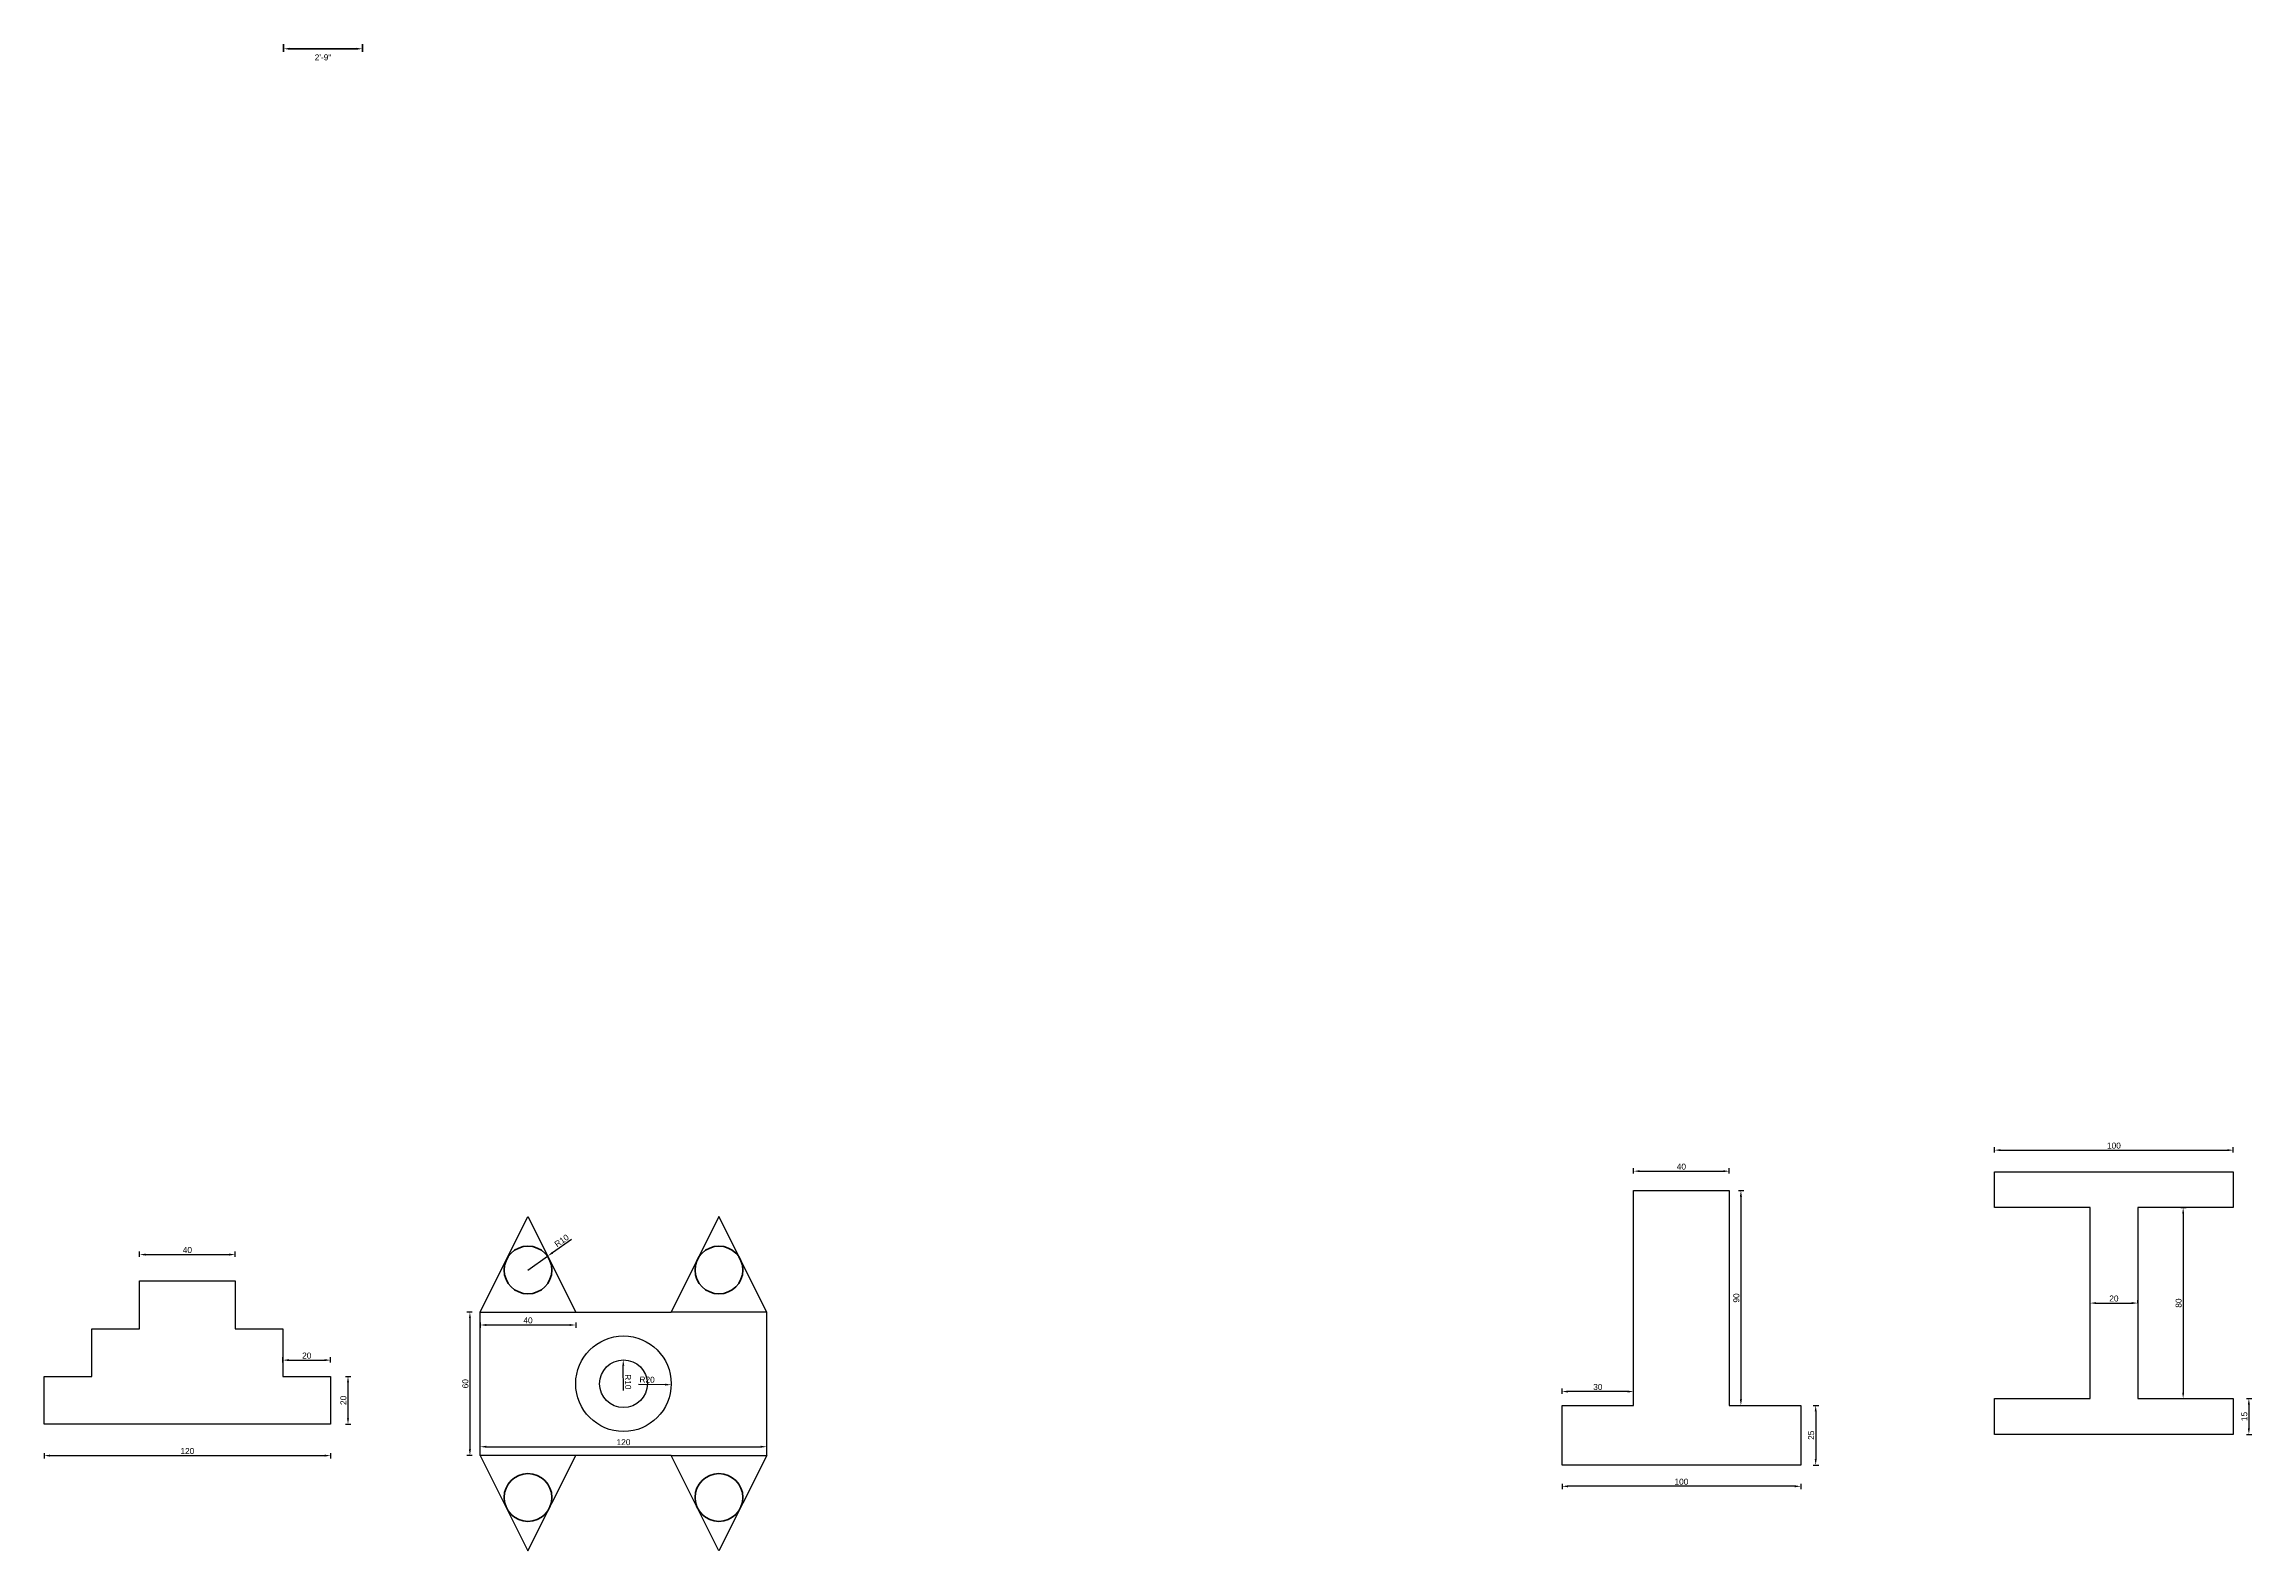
# Model space of a CAD drawing. Header units: inches. Extents: x 934 to 13503, y 40 to 6452.
# Drawn here: x 990 to 1915, y 763 to 1394 of the extents above; entities that cross this region are included whole.
import ezdxf

# ---------------------------------------------------------------- set-up
doc = ezdxf.new("R2010")
doc.units = ezdxf.units.IN
doc.styles.get("Standard").update_dxf_attribs({"font": 'arial.ttf'})
doc.dimstyles.new('ISO-25', dxfattribs={"dimtxt": 2.5, "dimasz": 2.5, "dimexe": 1.25, "dimexo": 0.275, "dimtad": 1, "dimdsep": 46, "dimtxsty": 'Standard', "dimcen": 2.5, "dimclrd": 256, "dimadec": 0, "dimazin": 0, "dimtfac": 1, "dimtmove": 0, "dimatfit": 3, "dimfxl": 1, "dimfxlon": 1, "dimarcsym": 0})

# ---------------------------------------------------------------- blocks, each defined once
blk = doc.blocks.new('*D1')
at = {"color": 0, "lineweight": -2, "transparency": 16777216}
for p, q in [((1655.86, 921.29), (1655.86, 923.54)), ((1695.86, 921.29), (1695.86, 923.54))]:
    blk.add_line(p, q, dxfattribs=at)
at = {"lineweight": -2, "transparency": 16777216}
blk.add_line((1658.36, 922.29), (1693.36, 922.29), dxfattribs=at)
at = {"lineweight": 80, "transparency": 16777216}
for points in [[(1658.36, 922.7), (1658.36, 921.87), (1655.86, 922.29)], [(1693.36, 922.7), (1693.36, 921.87), (1695.86, 922.29)]]:
    blk.add_solid(points, dxfattribs=at)
at = {"layer": 'Defpoints', "color": 0, "lineweight": 80, "transparency": 16777216}
for p in [(1695.86, 922.29), (1655.86, 914.17), (1695.86, 914.17)]:
    blk.add_point(p, dxfattribs=at)
at = {"color": 0, "transparency": 16777216, "insert": (1675.86, 924.19), "char_height": 2.5, "attachment_point": 5}
blk.add_mtext('40', dxfattribs=at)
blk = doc.blocks.new('*D2')
at = {"color": 0, "lineweight": -2, "transparency": 16777216}
for p, q in [((1699.79, 914.17), (1702.04, 914.17)), ((1699.79, 824.17), (1702.04, 824.17))]:
    blk.add_line(p, q, dxfattribs=at)
at = {"lineweight": -2, "transparency": 16777216}
blk.add_line((1700.79, 911.67), (1700.79, 826.67), dxfattribs=at)
at = {"lineweight": 80, "transparency": 16777216}
for points in [[(1700.38, 911.67), (1701.21, 911.67), (1700.79, 914.17)], [(1700.38, 826.67), (1701.21, 826.67), (1700.79, 824.17)]]:
    blk.add_solid(points, dxfattribs=at)
at = {"layer": 'Defpoints', "color": 0, "lineweight": 80, "transparency": 16777216}
for p in [(1695.86, 914.17), (1695.86, 824.17), (1700.79, 824.17)]:
    blk.add_point(p, dxfattribs=at)
at = {"color": 0, "transparency": 16777216, "insert": (1698.89, 869.17), "char_height": 2.5, "attachment_point": 5, "rotation": 90}
blk.add_mtext('90', dxfattribs=at)
blk = doc.blocks.new('*D3')
at = {"color": 0, "lineweight": -2, "transparency": 16777216}
for p, q in [((1731.12, 824.17), (1733.37, 824.17)), ((1731.12, 799.17), (1733.37, 799.17))]:
    blk.add_line(p, q, dxfattribs=at)
at = {"lineweight": -2, "transparency": 16777216}
blk.add_line((1732.12, 821.67), (1732.12, 801.67), dxfattribs=at)
at = {"lineweight": 80, "transparency": 16777216}
for points in [[(1731.71, 821.67), (1732.54, 821.67), (1732.12, 824.17)], [(1731.71, 801.67), (1732.54, 801.67), (1732.12, 799.17)]]:
    blk.add_solid(points, dxfattribs=at)
at = {"layer": 'Defpoints', "color": 0, "lineweight": 80, "transparency": 16777216}
for p in [(1725.86, 824.17), (1725.86, 799.17), (1732.12, 799.17)]:
    blk.add_point(p, dxfattribs=at)
at = {"color": 0, "transparency": 16777216, "insert": (1730.22, 811.67), "char_height": 2.5, "attachment_point": 5, "rotation": 90}
blk.add_mtext('25', dxfattribs=at)
blk = doc.blocks.new('*D4')
at = {"color": 0, "lineweight": -2, "transparency": 16777216}
for p, q in [((1625.86, 791.29), (1625.86, 789.04)), ((1725.86, 791.29), (1725.86, 789.04))]:
    blk.add_line(p, q, dxfattribs=at)
at = {"lineweight": -2, "transparency": 16777216}
blk.add_line((1723.36, 790.29), (1628.36, 790.29), dxfattribs=at)
at = {"lineweight": 80, "transparency": 16777216}
for points in [[(1628.36, 790.7), (1628.36, 789.87), (1625.86, 790.29)], [(1723.36, 790.7), (1723.36, 789.87), (1725.86, 790.29)]]:
    blk.add_solid(points, dxfattribs=at)
at = {"layer": 'Defpoints', "color": 0, "lineweight": 80, "transparency": 16777216}
for p in [(1625.86, 799.17), (1725.86, 799.17), (1625.86, 790.29)]:
    blk.add_point(p, dxfattribs=at)
at = {"color": 0, "transparency": 16777216, "insert": (1675.86, 792.19), "char_height": 2.5, "attachment_point": 5}
blk.add_mtext('100', dxfattribs=at)
blk = doc.blocks.new('*D5')
at = {"color": 0, "lineweight": -2, "transparency": 16777216}
for p, q in [((1625.86, 828.98), (1625.86, 831.23)), ((1655.86, 828.98), (1655.86, 831.23))]:
    blk.add_line(p, q, dxfattribs=at)
at = {"lineweight": -2, "transparency": 16777216}
blk.add_line((1653.36, 829.98), (1628.36, 829.98), dxfattribs=at)
at = {"lineweight": 80, "transparency": 16777216}
for points in [[(1628.36, 830.4), (1628.36, 829.57), (1625.86, 829.98)], [(1653.36, 830.4), (1653.36, 829.57), (1655.86, 829.98)]]:
    blk.add_solid(points, dxfattribs=at)
at = {"layer": 'Defpoints', "color": 0, "lineweight": 80, "transparency": 16777216}
for p in [(1625.86, 829.98), (1625.86, 824.17), (1655.86, 824.17)]:
    blk.add_point(p, dxfattribs=at)
at = {"color": 0, "transparency": 16777216, "insert": (1640.86, 831.88), "char_height": 2.5, "attachment_point": 5}
blk.add_mtext('30', dxfattribs=at)
blk = doc.blocks.new('*D6')
at = {"color": 0, "lineweight": -2, "transparency": 16777216}
for p, q in [((1807.04, 930.1), (1807.04, 932.35)), ((1907.04, 930.1), (1907.04, 932.35))]:
    blk.add_line(p, q, dxfattribs=at)
at = {"lineweight": -2, "transparency": 16777216}
blk.add_line((1809.54, 931.1), (1904.54, 931.1), dxfattribs=at)
at = {"lineweight": 80, "transparency": 16777216}
for points in [[(1809.54, 931.51), (1809.54, 930.68), (1807.04, 931.1)], [(1904.54, 931.51), (1904.54, 930.68), (1907.04, 931.1)]]:
    blk.add_solid(points, dxfattribs=at)
at = {"layer": 'Defpoints', "color": 0, "lineweight": 80, "transparency": 16777216}
for p in [(1907.04, 931.1), (1807.04, 922.04), (1907.04, 922.04)]:
    blk.add_point(p, dxfattribs=at)
at = {"color": 0, "transparency": 16777216, "insert": (1857.04, 933), "char_height": 2.5, "attachment_point": 5}
blk.add_mtext('100', dxfattribs=at)
blk = doc.blocks.new('*D7')
at = {"color": 0, "lineweight": -2, "transparency": 16777216}
for p, q in [((1885.04, 907.04), (1887.29, 907.04)), ((1885.04, 827.04), (1887.29, 827.04))]:
    blk.add_line(p, q, dxfattribs=at)
at = {"lineweight": -2, "transparency": 16777216}
blk.add_line((1886.04, 904.54), (1886.04, 829.54), dxfattribs=at)
at = {"lineweight": 80, "transparency": 16777216}
for points in [[(1885.63, 904.54), (1886.46, 904.54), (1886.04, 907.04)], [(1885.63, 829.54), (1886.46, 829.54), (1886.04, 827.04)]]:
    blk.add_solid(points, dxfattribs=at)
at = {"layer": 'Defpoints', "color": 0, "lineweight": 80, "transparency": 16777216}
for p in [(1867.04, 907.04), (1867.04, 827.04), (1886.04, 827.04)]:
    blk.add_point(p, dxfattribs=at)
at = {"color": 0, "transparency": 16777216, "insert": (1884.14, 867.04), "char_height": 2.5, "attachment_point": 5, "rotation": 90}
blk.add_mtext('80', dxfattribs=at)
blk = doc.blocks.new('*D8')
at = {"color": 0, "lineweight": -2, "transparency": 16777216}
for p, q in [((1912.57, 827.04), (1914.82, 827.04)), ((1912.57, 812.04), (1914.82, 812.04))]:
    blk.add_line(p, q, dxfattribs=at)
at = {"lineweight": -2, "transparency": 16777216}
blk.add_line((1913.57, 824.54), (1913.57, 814.54), dxfattribs=at)
at = {"lineweight": 80, "transparency": 16777216}
for points in [[(1913.15, 824.54), (1913.98, 824.54), (1913.57, 827.04)], [(1913.15, 814.54), (1913.98, 814.54), (1913.57, 812.04)]]:
    blk.add_solid(points, dxfattribs=at)
at = {"layer": 'Defpoints', "color": 0, "lineweight": 80, "transparency": 16777216}
for p in [(1907.04, 827.04), (1907.04, 812.04), (1913.57, 812.04)]:
    blk.add_point(p, dxfattribs=at)
at = {"color": 0, "transparency": 16777216, "insert": (1911.66, 819.54), "char_height": 2.5, "attachment_point": 5, "rotation": 90}
blk.add_mtext('15', dxfattribs=at)
blk = doc.blocks.new('*D9')
at = {"color": 0, "lineweight": -2, "transparency": 16777216}
for p, q in [((1847.04, 867.04), (1847.04, 868.29)), ((1867.04, 867.04), (1867.04, 868.29))]:
    blk.add_line(p, q, dxfattribs=at)
at = {"lineweight": -2, "transparency": 16777216}
blk.add_line((1849.54, 867.04), (1864.54, 867.04), dxfattribs=at)
at = {"lineweight": 80, "transparency": 16777216}
for points in [[(1849.54, 867.45), (1849.54, 866.62), (1847.04, 867.04)], [(1864.54, 867.45), (1864.54, 866.62), (1867.04, 867.04)]]:
    blk.add_solid(points, dxfattribs=at)
at = {"layer": 'Defpoints', "color": 0, "lineweight": 80, "transparency": 16777216}
for p in [(1847.04, 867.04), (1867.04, 867.04), (1867.04, 867.04)]:
    blk.add_point(p, dxfattribs=at)
at = {"color": 0, "transparency": 16777216, "insert": (1857.04, 868.94), "char_height": 2.5, "attachment_point": 5}
blk.add_mtext('20', dxfattribs=at)
blk = doc.blocks.new('*D27')
at = {"color": 0, "lineweight": -2, "transparency": 16777216}
for p, q in [((1030.04, 886.35), (1030.04, 888.6)), ((1070.04, 886.35), (1070.04, 888.6))]:
    blk.add_line(p, q, dxfattribs=at)
at = {"lineweight": -2, "transparency": 16777216}
blk.add_line((1032.54, 887.35), (1067.54, 887.35), dxfattribs=at)
at = {"lineweight": 80, "transparency": 16777216}
for points in [[(1032.54, 887.76), (1032.54, 886.93), (1030.04, 887.35)], [(1067.54, 887.76), (1067.54, 886.93), (1070.04, 887.35)]]:
    blk.add_solid(points, dxfattribs=at)
at = {"layer": 'Defpoints', "color": 0, "lineweight": 80, "transparency": 16777216}
for p in [(1070.04, 887.35), (1030.04, 876.3), (1070.04, 876.3)]:
    blk.add_point(p, dxfattribs=at)
at = {"color": 0, "transparency": 16777216, "insert": (1050.04, 889.25), "char_height": 2.5, "attachment_point": 5}
blk.add_mtext('40', dxfattribs=at)
blk = doc.blocks.new('*D28')
at = {"color": 0, "lineweight": -2, "transparency": 16777216}
for p, q in [((990.04, 804.15), (990.04, 801.9)), ((1110.04, 804.15), (1110.04, 801.9))]:
    blk.add_line(p, q, dxfattribs=at)
at = {"lineweight": -2, "transparency": 16777216}
blk.add_line((992.54, 803.15), (1107.54, 803.15), dxfattribs=at)
at = {"lineweight": 80, "transparency": 16777216}
for points in [[(992.54, 803.56), (992.54, 802.73), (990.04, 803.15)], [(1107.54, 803.56), (1107.54, 802.73), (1110.04, 803.15)]]:
    blk.add_solid(points, dxfattribs=at)
at = {"layer": 'Defpoints', "color": 0, "lineweight": 80, "transparency": 16777216}
for p in [(990.04, 816.3), (1110.04, 816.3), (1110.04, 803.15)]:
    blk.add_point(p, dxfattribs=at)
at = {"color": 0, "transparency": 16777216, "insert": (1050.04, 805.05), "char_height": 2.5, "attachment_point": 5}
blk.add_mtext('120', dxfattribs=at)
blk = doc.blocks.new('*D29')
at = {"color": 0, "lineweight": -2, "transparency": 16777216}
for p, q in [((1090.04, 842.14), (1090.04, 844.39)), ((1110.04, 842.14), (1110.04, 844.39))]:
    blk.add_line(p, q, dxfattribs=at)
at = {"lineweight": -2, "transparency": 16777216}
blk.add_line((1092.54, 843.14), (1107.54, 843.14), dxfattribs=at)
at = {"lineweight": 80, "transparency": 16777216}
for points in [[(1092.54, 843.56), (1092.54, 842.73), (1090.04, 843.14)], [(1107.54, 843.56), (1107.54, 842.73), (1110.04, 843.14)]]:
    blk.add_solid(points, dxfattribs=at)
at = {"layer": 'Defpoints', "color": 0, "lineweight": 80, "transparency": 16777216}
for p in [(1110.04, 843.14), (1090.04, 836.3), (1110.04, 836.3)]:
    blk.add_point(p, dxfattribs=at)
at = {"color": 0, "transparency": 16777216, "insert": (1100.04, 845.04), "char_height": 2.5, "attachment_point": 5}
blk.add_mtext('20', dxfattribs=at)
blk = doc.blocks.new('*D30')
at = {"lineweight": -2, "transparency": 16777216}
blk.add_line((1232.75, 830.42), (1232.64, 840.76), dxfattribs=at)
at = {"lineweight": 80, "transparency": 16777216}
blk.add_solid([(1233.06, 840.76), (1232.22, 840.75), (1232.61, 843.25)], dxfattribs=at)
at = {"layer": 'Defpoints', "color": 0, "lineweight": 80, "transparency": 16777216}
for p in [(1232.61, 843.25), (1232.72, 833.26)]:
    blk.add_point(p, dxfattribs=at)
at = {"color": 0, "transparency": 16777216, "insert": (1234.61, 834.05), "char_height": 2.5, "attachment_point": 5, "rotation": 270.60752}
blk.add_mtext('R10', dxfattribs=at)
blk = doc.blocks.new('*D31')
at = {"lineweight": -2, "transparency": 16777216}
blk.add_line((1238.97, 833.12), (1250.22, 832.89), dxfattribs=at)
at = {"lineweight": 80, "transparency": 16777216}
blk.add_solid([(1250.22, 833.3), (1250.21, 832.47), (1252.72, 832.83)], dxfattribs=at)
at = {"layer": 'Defpoints', "color": 0, "lineweight": 80, "transparency": 16777216}
for p in [(1232.72, 833.26), (1252.72, 832.83)]:
    blk.add_point(p, dxfattribs=at)
at = {"color": 0, "transparency": 16777216, "insert": (1242.61, 834.95), "char_height": 2.5, "attachment_point": 5, "rotation": 358.79213}
blk.add_mtext('R20', dxfattribs=at)
blk = doc.blocks.new('*D32')
at = {"color": 0, "lineweight": -2, "transparency": 16777216}
for p, q in [((1169.39, 863.26), (1167.14, 863.26)), ((1169.39, 803.26), (1167.14, 803.26))]:
    blk.add_line(p, q, dxfattribs=at)
at = {"lineweight": -2, "transparency": 16777216}
blk.add_line((1168.39, 860.76), (1168.39, 805.76), dxfattribs=at)
at = {"lineweight": 80, "transparency": 16777216}
for points in [[(1167.97, 860.76), (1168.81, 860.76), (1168.39, 863.26)], [(1167.97, 805.76), (1168.81, 805.76), (1168.39, 803.26)]]:
    blk.add_solid(points, dxfattribs=at)
at = {"layer": 'Defpoints', "color": 0, "lineweight": 80, "transparency": 16777216}
for p in [(1172.72, 863.26), (1168.39, 803.26), (1172.72, 803.26)]:
    blk.add_point(p, dxfattribs=at)
at = {"color": 0, "transparency": 16777216, "insert": (1166.49, 833.26), "char_height": 2.5, "attachment_point": 5, "rotation": 90}
blk.add_mtext('60', dxfattribs=at)
blk = doc.blocks.new('*D33')
at = {"color": 0, "lineweight": -2, "transparency": 16777216}
for p, q in [((1172.72, 858.86), (1172.72, 856.61)), ((1212.72, 858.86), (1212.72, 856.61))]:
    blk.add_line(p, q, dxfattribs=at)
at = {"lineweight": -2, "transparency": 16777216}
blk.add_line((1175.22, 857.86), (1210.22, 857.86), dxfattribs=at)
at = {"lineweight": 80, "transparency": 16777216}
for points in [[(1175.22, 858.28), (1175.22, 857.45), (1172.72, 857.86)], [(1210.22, 858.28), (1210.22, 857.45), (1212.72, 857.86)]]:
    blk.add_solid(points, dxfattribs=at)
at = {"layer": 'Defpoints', "color": 0, "lineweight": 80, "transparency": 16777216}
for p in [(1172.72, 863.26), (1212.72, 863.26), (1212.72, 857.86)]:
    blk.add_point(p, dxfattribs=at)
at = {"color": 0, "transparency": 16777216, "insert": (1192.72, 859.76), "char_height": 2.5, "attachment_point": 5}
blk.add_mtext('40', dxfattribs=at)
blk = doc.blocks.new('*D34')
at = {"color": 0, "lineweight": -2, "transparency": 16777216}
for p, q in [((1172.72, 805.86), (1172.72, 808.11)), ((1292.72, 805.86), (1292.72, 808.11))]:
    blk.add_line(p, q, dxfattribs=at)
at = {"lineweight": -2, "transparency": 16777216}
blk.add_line((1175.22, 806.86), (1290.22, 806.86), dxfattribs=at)
at = {"lineweight": 80, "transparency": 16777216}
for points in [[(1175.22, 807.28), (1175.22, 806.45), (1172.72, 806.86)], [(1290.22, 807.28), (1290.22, 806.45), (1292.72, 806.86)]]:
    blk.add_solid(points, dxfattribs=at)
at = {"layer": 'Defpoints', "color": 0, "lineweight": 80, "transparency": 16777216}
for p in [(1292.72, 806.86), (1172.72, 803.26), (1292.72, 803.26)]:
    blk.add_point(p, dxfattribs=at)
at = {"color": 0, "transparency": 16777216, "insert": (1232.72, 808.76), "char_height": 2.5, "attachment_point": 5}
blk.add_mtext('120', dxfattribs=at)
blk = doc.blocks.new('*D173')
at = {"lineweight": -2, "transparency": 16777216}
for p, q in [((1210.88, 893.7), (1202.94, 888.1)), ((1192.72, 880.89), (1200.89, 886.66))]:
    blk.add_line(p, q, dxfattribs=at)
at = {"lineweight": 80, "transparency": 16777216}
blk.add_solid([(1202.7, 888.44), (1203.18, 887.76), (1200.89, 886.66)], dxfattribs=at)
at = {"layer": 'Defpoints', "color": 0, "lineweight": 80, "transparency": 16777216}
for p in [(1192.72, 880.89), (1200.89, 886.66)]:
    blk.add_point(p, dxfattribs=at)
at = {"color": 0, "lineweight": 80, "transparency": 16777216, "insert": (1206.83, 893.17), "char_height": 2.5, "attachment_point": 5, "rotation": 35.18602}
blk.add_mtext('R10', dxfattribs=at)
blk = doc.blocks.new('*D174')
at = {"color": 0, "lineweight": -2, "transparency": 16777216}
for p, q in [((1116.32, 836.3), (1118.57, 836.3)), ((1116.32, 816.3), (1118.57, 816.3))]:
    blk.add_line(p, q, dxfattribs=at)
at = {"lineweight": -2, "transparency": 16777216}
blk.add_line((1117.32, 833.8), (1117.32, 818.8), dxfattribs=at)
at = {"lineweight": 80, "transparency": 16777216}
for points in [[(1116.9, 833.8), (1117.74, 833.8), (1117.32, 836.3)], [(1116.9, 818.8), (1117.74, 818.8), (1117.32, 816.3)]]:
    blk.add_solid(points, dxfattribs=at)
at = {"layer": 'Defpoints', "color": 0, "lineweight": 80, "transparency": 16777216}
for p in [(1110.04, 836.3), (1110.04, 816.3), (1117.32, 816.3)]:
    blk.add_point(p, dxfattribs=at)
at = {"color": 0, "lineweight": 80, "transparency": 16777216, "insert": (1115.42, 826.3), "char_height": 2.5, "attachment_point": 5, "rotation": 90}
blk.add_mtext('20', dxfattribs=at)

msp = doc.modelspace()

# ---------------------------------------------------------------- linework, layer by layer
at = {"lineweight": 40}
for p, q in [((1090.361, 1394.375), (1090.361, 1391.185)), ((1092.861, 1392.435), (1120.861, 1392.435)), ((1123.361, 1394.375), (1123.361, 1391.185))]:
    msp.add_line(p, q, dxfattribs=at)
for p, q in [((1807.037, 922.036), (1907.037, 922.036)), ((1807.037, 907.036), (1807.037, 922.036)), ((1907.037, 922.036), (1907.037, 907.036)), ((1655.859, 914.168), (1695.859, 914.168)), ((1655.859, 824.168), (1655.859, 914.168)), ((1695.859, 914.168), (1695.859, 824.168)), ((1847.037, 907.036), (1807.037, 907.036)), ((1847.037, 827.036), (1847.037, 907.036)), ((1907.037, 907.036), (1867.037, 907.036)), ((1867.037, 907.036), (1867.037, 827.036)), ((1172.72, 863.255), (1192.72, 903.255)), ((1192.72, 903.255), (1212.72, 863.255)), ((1272.72, 903.255), (1252.72, 863.255)), ((1292.72, 863.255), (1272.72, 903.255)), ((1030.045, 876.295), (1070.045, 876.295)), ((1030.045, 856.295), (1030.045, 876.295)), ((1070.045, 876.295), (1070.045, 856.295)), ((1172.72, 803.255), (1172.72, 863.255)), ((1212.72, 863.255), (1252.72, 863.255)), ((1292.72, 863.255), (1252.72, 863.255)), ((1292.72, 803.255), (1292.72, 863.255)), ((1010.045, 836.295), (1010.045, 856.295)), ((1010.045, 856.295), (1030.045, 856.295)), ((1070.045, 856.295), (1090.045, 856.295)), ((1090.045, 856.295), (1090.045, 836.295)), ((990.045, 816.295), (990.045, 836.295)), ((990.045, 836.295), (1010.045, 836.295)), ((1090.045, 836.295), (1110.045, 836.295)), ((1110.045, 836.295), (1110.045, 816.295)), ((1625.859, 799.168), (1625.859, 824.168)), ((1625.859, 824.168), (1655.859, 824.168)), ((1695.859, 824.168), (1725.859, 824.168)), ((1725.859, 824.168), (1725.859, 799.168)), ((1807.037, 812.036), (1807.037, 827.036)), ((1807.037, 827.036), (1847.037, 827.036)), ((1867.037, 827.036), (1907.037, 827.036)), ((1907.037, 827.036), (1907.037, 812.036)), ((1110.045, 816.295), (990.045, 816.295)), ((1907.037, 812.036), (1807.037, 812.036)), ((1212.72, 803.255), (1172.72, 803.255)), ((1172.72, 803.255), (1192.72, 763.255)), ((1192.72, 763.255), (1212.72, 803.255)), ((1252.72, 803.255), (1212.72, 803.255)), ((1252.72, 803.255), (1292.72, 803.255)), ((1272.72, 763.255), (1252.72, 803.255)), ((1292.72, 803.255), (1272.72, 763.255)), ((1725.859, 799.168), (1625.859, 799.168))]:
    msp.add_line(p, q)
msp.add_lwpolyline([(1172.72, 863.255), (1192.72, 863.255), (1212.72, 863.255)])
at = {"lineweight": 80}
for centre in [(1192.72, 880.895), (1272.72, 880.895), (1192.72, 785.616), (1272.72, 785.616)]:
    msp.add_circle(centre, 10, dxfattribs=at)
for radius in [20, 10]:
    msp.add_circle((1232.72, 833.255), radius)
at = {"lineweight": 40}
for points in [[(1092.861, 1392.852), (1092.861, 1392.019), (1090.361, 1392.435)], [(1120.861, 1392.852), (1120.861, 1392.019), (1123.361, 1392.435)]]:
    msp.add_solid(points, dxfattribs=at)

# ---------------------------------------------------------------- texts
at = {"lineweight": 40, "insert": (1106.861, 1388.817), "char_height": 2.5, "attachment_point": 5}
msp.add_mtext('2\'-9"', dxfattribs=at)

# ---------------------------------------------------------------- dimensions: what is measured, and where the dimension line sits
for base, p1, p2, picture, middle in [((1907.037, 931.095), (1807.037, 922.036), (1907.037, 922.036), '*D6', (1857.037, 932.996)), ((1695.859, 922.288), (1655.859, 914.168), (1695.859, 914.168), '*D1', (1675.859, 924.189)), ((1070.045, 887.346), (1030.045, 876.295), (1070.045, 876.295), '*D27', (1050.045, 889.248)), ((1867.037, 867.036), (1847.037, 867.036), (1867.037, 867.036), '*D9', (1857.037, 868.938)), ((1212.72, 857.862), (1172.72, 863.255), (1212.72, 863.255), '*D33', (1192.72, 859.764)), ((1110.045, 843.142), (1090.045, 836.295), (1110.045, 836.295), '*D29', (1100.045, 845.044)), ((1625.859, 829.983), (1655.859, 824.168), (1625.859, 824.168), '*D5', (1640.859, 831.885)), ((1110.045, 803.148), (990.045, 816.295), (1110.045, 816.295), '*D28', (1050.045, 805.05)), ((1292.72, 806.862), (1172.72, 803.255), (1292.72, 803.255), '*D34', (1232.72, 808.764)), ((1625.859, 790.285), (1725.859, 799.168), (1625.859, 799.168), '*D4', (1675.859, 792.186))]:
    dim = msp.add_linear_dim(base=base, p1=p1, p2=p2, dimstyle='ISO-25')
    dim.commit()
    dim.dimension.update_dxf_attribs({"geometry": picture, "text_midpoint": middle})
for base, p1, p2, picture, middle in [((1700.793, 824.168), (1695.859, 914.168), (1695.859, 824.168), '*D2', (1698.892, 869.168)), ((1886.043, 827.036), (1867.037, 907.036), (1867.037, 827.036), '*D7', (1884.141, 867.036)), ((1168.39, 803.255), (1172.72, 863.255), (1172.72, 803.255), '*D32', (1166.489, 833.255)), ((1732.125, 799.168), (1725.859, 824.168), (1725.859, 799.168), '*D3', (1730.224, 811.668)), ((1913.565, 812.036), (1907.037, 827.036), (1907.037, 812.036), '*D8', (1911.664, 819.536))]:
    dim = msp.add_linear_dim(base=base, p1=p1, p2=p2, angle=90, dimstyle='ISO-25')
    dim.commit()
    dim.dimension.update_dxf_attribs({"geometry": picture, "text_midpoint": middle})
at = {"lineweight": 80}
dim = msp.add_radius_dim(center=(1192.72, 880.895), mpoint=(1200.893, 886.657), dimstyle='ISO-25', dxfattribs=at)
dim.commit()
dim.dimension.update_dxf_attribs({"geometry": '*D173', "text_midpoint": (1206.832, 893.171)})
for mpoint, picture, middle in [((1232.614, 843.255), '*D30', (1232.712, 834.026)), ((1252.715, 832.834), '*D31', (1242.574, 833.048))]:
    dim = msp.add_radius_dim(center=(1232.72, 833.255), mpoint=mpoint, dimstyle='ISO-25')
    dim.commit()
    dim.dimension.update_dxf_attribs({"geometry": picture, "text_midpoint": middle, "dimtype": 164})
dim = msp.add_linear_dim(base=(1117.319, 816.295), p1=(1110.045, 836.295), p2=(1110.045, 816.295), angle=90, dimstyle='ISO-25', dxfattribs=at)
dim.commit()
dim.dimension.update_dxf_attribs({"geometry": '*D174', "text_midpoint": (1115.418, 826.295)})

doc.saveas('drawing.dxf')
